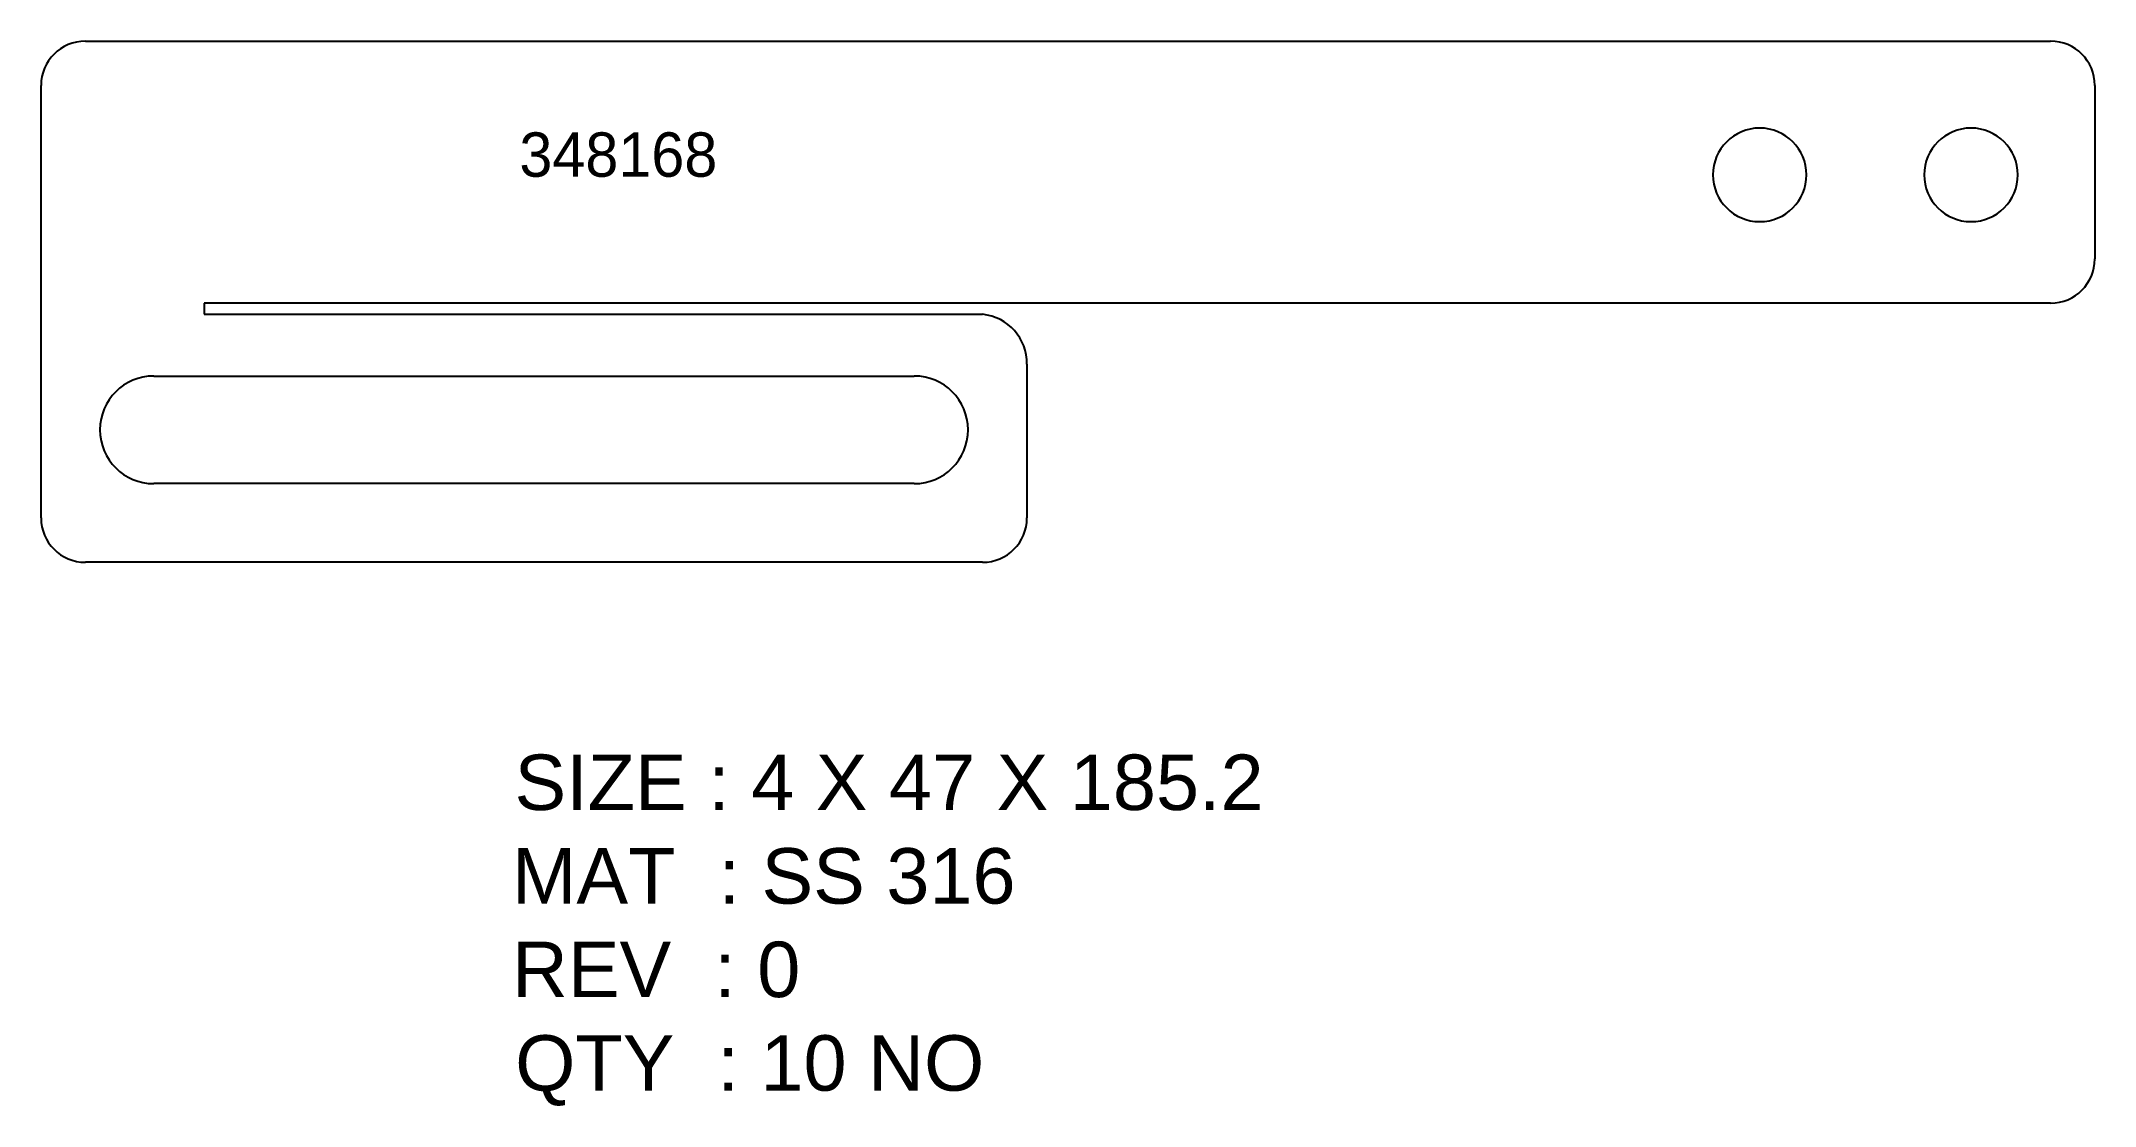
# Model space of a CAD drawing. Header units: millimetres. Extents: x 2308 to 2493, y 861 to 957.
import ezdxf

# ---------------------------------------------------------------- set-up
doc = ezdxf.new("R2010")
doc.units = ezdxf.units.MM
doc.layers.add('LaserCutting', color=3, linetype='Continuous')
doc.styles.get("Standard").update_dxf_attribs({"font": 'ARIAL.TTF'})

msp = doc.modelspace()

# ---------------------------------------------------------------- linework, layer by layer
at = {"layer": 'LaserCutting'}
for p, q in [((2311.9, 956.62), (2489.1, 956.62)), ((2307.9, 913.63), (2307.9, 952.62)), ((2493.1, 952.62), (2493.1, 936.99)), ((2489.1, 932.99), (2322.6, 932.99)), ((2322.6, 932.99), (2322.6, 931.99)), ((2322.6, 931.99), (2392.8, 931.99)), ((2318.06, 926.42), (2386.64, 926.42)), ((2396.8, 927.49), (2396.8, 913.63)), ((2386.64, 916.72), (2318.06, 916.72)), ((2392.8, 909.63), (2311.9, 909.63))]:
    msp.add_line(p, q, dxfattribs=at)
for centre, radius, start, end in [((2311.9, 952.62), 4, 90, 180), ((2489.1, 952.62), 4, 360, 90), ((2462.88, 944.56), 4.22, 360, 180), ((2481.93, 944.56), 4.22, 0, 180), ((2462.88, 944.56), 4.22, 180, 0), ((2481.93, 944.56), 4.22, 180, 0), ((2489.1, 936.99), 4, 270, 0), ((2392.35, 927.56), 4.45, 359.104, 84.1631), ((2318.06, 921.57), 4.85, 90, 270), ((2386.64, 921.57), 4.85, 270, 90), ((2311.9, 913.63), 4, 180, 270), ((2392.8, 913.63), 4, 270, 0)]:
    msp.add_arc(centre, radius, start, end, dxfattribs=at)

# ---------------------------------------------------------------- texts
at = {"color": 7}
for s, p in [('SIZE : 4 X 47 X 185.2', (2350.59, 887.29)), ('MAT  : SS 316', (2350.36, 878.85)), ('REV  : 0', (2350.36, 870.42)), ('QTY  : 10 NO', (2350.65, 861.98))]:
    msp.add_text(s, height=5, dxfattribs=at).set_placement(p)
at = {"layer": 'LaserCutting', "insert": (2351.03, 948.39), "char_height": 4, "width": 98.1558, "attachment_point": 1}
msp.add_mtext('{\\fCentury Gothic|b0|i0|c0|p34;348168}', dxfattribs=at)

doc.saveas('drawing.dxf')
